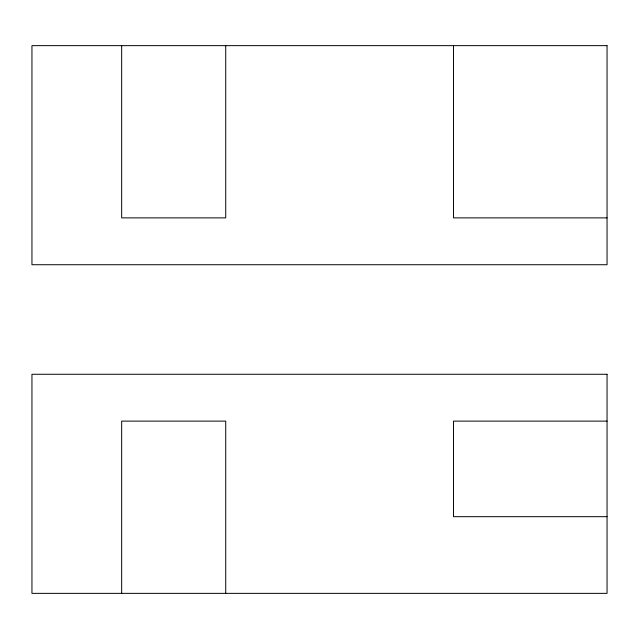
<?xml version="1.0" encoding="UTF-8"?>
<svg xmlns="http://www.w3.org/2000/svg" width="639" height="639" viewBox="0 0 639 639"><rect width="100%" height="100%" fill="white"/><g stroke="black" fill="none" stroke-linecap="round" stroke-linejoin="round"><path stroke-width="0.96" d="M607.05 217.883L453.514 217.883L453.514 45.641M607.05 421.117L453.514 421.117L453.514 516.679L607.05 516.679M225.719 45.641L225.719 217.883L121.666 217.883L121.666 45.641M225.719 593.359L225.719 421.117L121.666 421.117L121.666 593.359M607.05 45.641L31.95 45.641L31.95 264.73L607.05 264.73L607.05 45.641M607.05 374.27L31.95 374.27L31.95 593.359L607.05 593.359L607.05 374.27"/></g></svg>
